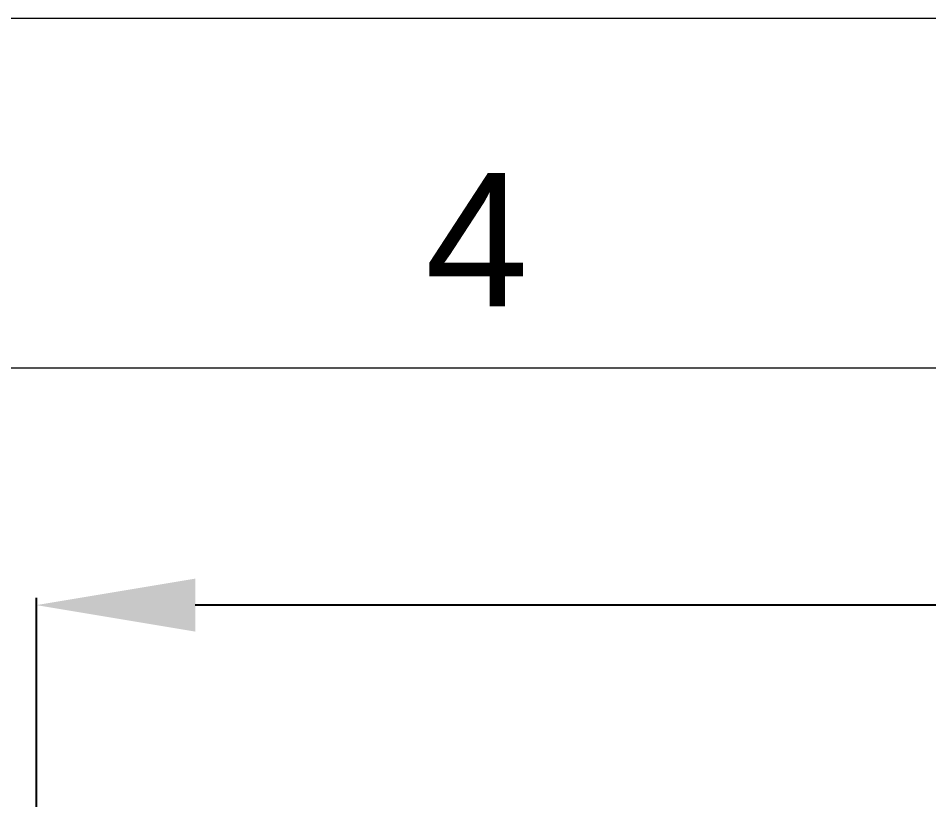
# Model space of a CAD drawing. Header units: millimetres. Extents: x 21205 to 22591, y -3891 to -2911.
# Drawn here: x 21773.9 to 21859.9, y -2984.3 to -2910.6 of the extents above; entities that cross this region are included whole.
import ezdxf

# ---------------------------------------------------------------- set-up
doc = ezdxf.new("R2010")
doc.units = ezdxf.units.MM
doc.header["$LTSCALE"] = 0.1
doc.layers.get('0').update_dxf_attribs({"lineweight": 13})
doc.layers.add('3', color=3, linetype='Continuous', lineweight=9)
doc.styles.get("Standard").update_dxf_attribs({"font": 'arial.ttf'})
doc.dimstyles.new('A4', dxfattribs={"dimtxt": 4, "dimasz": 3.5, "dimexe": 0.7, "dimexo": 0.625, "dimgap": 0.5, "dimtad": 1, "dimdec": 1, "dimdsep": 46, "dimtxsty": 'Standard', "dimcen": 2.5, "dimclrd": 5, "dimclre": 5, "dimclrt": 7, "dimadec": 3, "dimazin": 2, "dimtfac": 1, "dimtdec": 1, "dimtmove": 0, "dimatfit": 3, "dimfxl": 0, "dimarcsym": 0})

# ---------------------------------------------------------------- blocks, each defined once
blk = doc.blocks.new('*D119')
at = {"layer": '3', "color": 3, "lineweight": -2}
for p, q in [((21775.653, -3025.176), (21775.653, -2965.255)), ((22075.141, -3025.176), (22075.141, -2965.255)), ((22060.141, -2965.955), (21790.653, -2965.955))]:
    blk.add_line(p, q, dxfattribs=at)
at = {"layer": '3', "color": 3}
for points in [[(21790.653, -2963.455), (21790.653, -2968.455), (21775.653, -2965.955)], [(22060.141, -2963.455), (22060.141, -2968.455), (22075.141, -2965.955)]]:
    blk.add_solid(points, dxfattribs=at)
at = {"layer": 'Defpoints', "color": 0}
for p in [(21775.653, -2965.955), (21775.653, -3025.801), (22075.141, -3025.801)]:
    blk.add_point(p, dxfattribs=at)
at = {"layer": '3', "color": 7, "insert": (21925.397, -2957.796), "char_height": 20, "attachment_point": 5}
blk.add_mtext('{\\H0.75x;\\C3;299}', dxfattribs=at)

msp = doc.modelspace()

# ---------------------------------------------------------------- linework, layer by layer
at = {"color": 7, "linetype": 'Continuous'}
for p, q in [((21205.301, -2910.591), (22591.3, -2910.591)), ((22558.3, -2943.591), (21238.301, -2943.591))]:
    msp.add_line(p, q, dxfattribs=at)

# ---------------------------------------------------------------- texts
at = {"insert": (21817.207, -2931.483), "char_height": 12.579, "attachment_point": 5}
msp.add_mtext_dynamic_manual_height_columns('4', width=50, gutter_width=12.5, heights=[0], dxfattribs=at)

# ---------------------------------------------------------------- dimensions: what is measured, and where the dimension line sits
at = {"layer": '3'}
dim = msp.add_linear_dim(base=(21775.653, -2965.955), p1=(22075.141, -3025.801), p2=(21775.653, -3025.801), text='{\\H0.75x;\\C3;<>}', dimstyle='A4', override={"dimtxt": 20, "dimasz": 15, "dimdec": 0, "dimclrd": 3, "dimclre": 3, "dimfxl": 0.18, "dimarcsym": 1}, dxfattribs=at)
dim.commit()
dim.dimension.update_dxf_attribs({"geometry": '*D119', "text_midpoint": (21925.397, -2965.955), "dimtype": 160})

doc.saveas('drawing.dxf')
